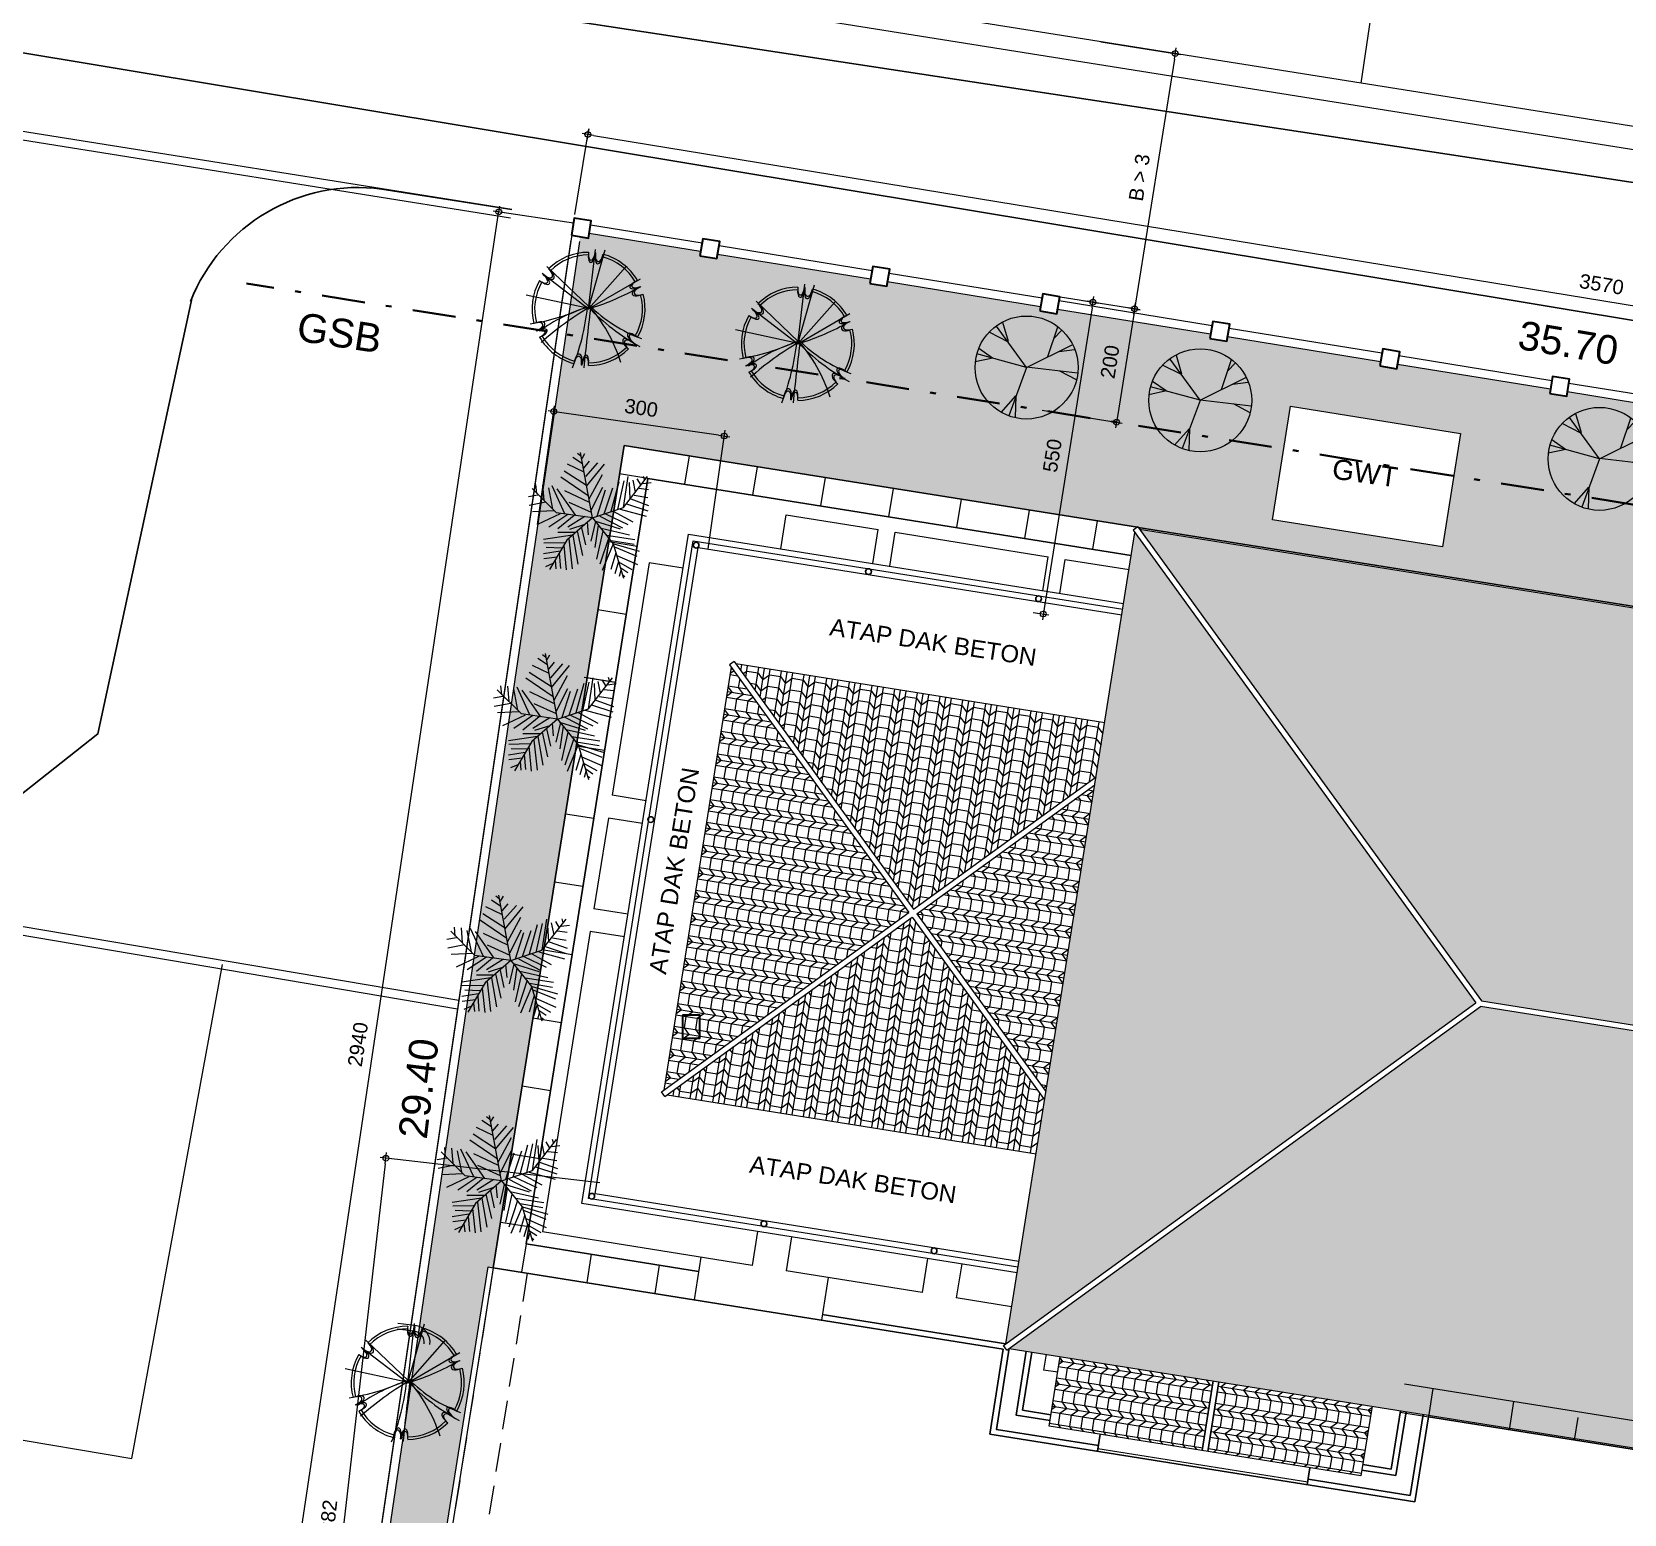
# Model space of a CAD drawing. Header units: millimetres. Extents: x -11 to 1625, y -267 to 195.
# Drawn here: x 1445.09 to 1472.83, y 126.99 to 152.81 of the extents above; entities that cross this region are included whole.
import ezdxf

# ---------------------------------------------------------------- set-up
doc = ezdxf.new("R2010")
doc.units = ezdxf.units.MM
doc.linetypes.add('DASHDOT', pattern=[1, 0.5, -0.25, 0, -0.25])
doc.linetypes.add('HIDDEN', pattern=[0.375, 0.25, -0.125])
for name, color, linetype, lineweight in [('ars', 11, 'Continuous', 5), ('atap', 7, 'Continuous', 20), ('batas jalan', 3, 'Continuous', 25), ('dinding', 5, 'Continuous', 15), ('GSB', 1, 'DASHDOT', 35), ('KOLOM', 1, 'Continuous', 30), ('lan', 7, 'Continuous', 15), ('line', 11, 'Continuous', 5), ('not', 7, 'Continuous', 20), ('PAGAR', 4, 'Continuous', 18), ('POHON', 84, 'Continuous', 0), ('SANITAIR', 4, 'Continuous', 5), ('u', 6, 'Continuous', 20)]:
    doc.layers.add(name, color=color, linetype=linetype, lineweight=lineweight)
doc.layers.add('REN.JALAN', color=6, linetype='Continuous')
doc.styles.add('ATTR', font='romans.shx', dxfattribs={"width": 0.8, "height": 1.735066})
doc.styles.get("Standard").update_dxf_attribs({"font": 'ARIALUNI.TTF'})
doc.dimstyles.new('SK100', dxfattribs={"dimtxt": 0.25, "dimasz": 0.1, "dimexe": 0.1, "dimexo": 0, "dimgap": 0.15, "dimtad": 1, "dimdec": 0, "dimlfac": 100, "dimzin": 12, "dimdsep": 46, "dimtxsty": 'Standard', "dimblk": 'BULAT', "dimcen": 0.1, "dimclrd": 256, "dimclre": 256, "dimclrt": 256, "dimadec": 0, "dimazin": 3, "dimtfac": 1, "dimtdec": 0, "dimtofl": 0, "dimtmove": 0, "dimatfit": 3, "dimldrblk": 'BULAT', "dimfxl": 0, "dimtolj": 1, "dimtzin": 0, "dimlwd": -1, "dimlwe": -1, "dimarcsym": 0})

# ---------------------------------------------------------------- blocks, each defined once
blk = doc.blocks.new('BULAT')
for p, q in [((-1, 0), (1, 0)), ((0, -1), (0, 1))]:
    blk.add_line(p, q)
blk.add_circle((0, 0), 0.5)
blk = doc.blocks.new('*D3382')
at = {"layer": 'Defpoints', "color": 0}
for p in [(1463.004, 148.191), (1462.689, 146.216), (1463.984, 146.009)]:
    blk.add_point(p, dxfattribs=at)
at = {"layer": 'u'}
for p, q in [((1463.004, 148.191), (1464.397, 147.969)), ((1464.283, 147.886), (1464, 146.108)), ((1462.689, 146.216), (1464.083, 145.994))]:
    blk.add_line(p, q, dxfattribs=at)
at = {"layer": 'u', "xscale": 0.1, "yscale": 0.1, "zscale": 0.1}
for p, rotation in [((1464.299, 147.984), 80.94625079325904), ((1463.984, 146.009), 260.946250793259)]:
    blk.add_blockref('BULAT', p, dxfattribs=dict(at, rotation=rotation))
at = {"layer": 'u', "insert": (1463.87, 147.061), "char_height": 0.25, "attachment_point": 5, "rotation": 80.9463}
blk.add_mtext('\\A1;200', dxfattribs=at)
blk = doc.blocks.new('*D3383')
at = {"layer": 'Defpoints', "color": 0}
for p in [(1463.712, 152.635), (1463.004, 148.191), (1464.299, 147.984)]:
    blk.add_point(p, dxfattribs=at)
at = {"layer": 'u'}
for p, q in [((1463.712, 152.635), (1465.106, 152.413)), ((1464.991, 152.33), (1464.314, 148.083)), ((1463.004, 148.191), (1464.397, 147.969))]:
    blk.add_line(p, q, dxfattribs=at)
at = {"layer": 'u', "xscale": 0.1, "yscale": 0.1, "zscale": 0.1}
for p, rotation in [((1465.007, 152.428), 80.9462507932576), ((1464.299, 147.984), 260.9462507932576)]:
    blk.add_blockref('BULAT', p, dxfattribs=dict(at, rotation=rotation))
at = {"layer": 'u', "insert": (1464.382, 150.27), "char_height": 0.25, "attachment_point": 5, "rotation": 80.9463}
blk.add_mtext('\\A1;B > 3', dxfattribs=at)
blk = doc.blocks.new('Tree Palm')
at = {"layer": 'POHON'}
for p, q in [((-0.10186, 0.5364), (-0.13084, 0.55962)), ((0, 0), (-0.105, 0.57)), ((-0.09099, 0.51782), (-0.06563, 0.55962)), ((-0.07288, 0.39707), (-0.21778, 0.46673)), ((-0.08737, 0.47138), (-0.17069, 0.52711)), ((-0.0765, 0.43423), (-0.02578, 0.4946)), ((-0.05839, 0.35992), (0.04667, 0.48067)), ((-0.05114, 0.27632), (0.10463, 0.46673)), ((-0.48585, 0.21131), (-0.49309, 0.29026)), ((-0.43513, 0.28561), (-0.42427, 0.15558)), ((-0.35544, 0.28097), (-0.24314, 0.03947)), ((-0.03665, 0.19273), (-0.27574, 0.35527)), ((-0.05114, 0.28097), (-0.24676, 0.40636)), ((-0.02941, 0.16486), (0.08652, 0.3785)), ((0.16259, 0.05805), (0.23142, 0.31348)), ((0.22055, 0.07198), (0.27489, 0.32277)), ((0.27, 0.09), (0.48, 0.36)), ((0.27127, 0.09056), (0.31112, 0.35992)), ((0.31836, 0.30883), (0.32561, 0.16486)), ((0.35096, 0.32741), (0.3727, 0.22524)), ((0.38719, 0.34134), (0.41979, 0.28561)), ((0.43791, 0.29954), (0.51036, 0.30883)), ((0.44153, 0.36456), (0.45239, 0.32741)), ((-0.47498, 0.19737), (-0.5583, 0.18344)), ((-0.315, 0.045), (-0.525, 0.255)), ((-0.38442, 0.26239), (-0.34819, 0.07663)), ((-0.14533, 0.0209), (-0.30834, 0.2531)), ((-0.24314, 0.23917), (-0.02941, 0.137)), ((-0.01129, 0.06734), (0.09014, 0.26704)), ((0.03942, 0.01625), (0.11187, 0.24381)), ((0.10101, 0.03483), (0.17708, 0.26239)), ((0.33285, 0.16486), (0.48862, 0.10913)), ((0.36183, 0.19737), (0.48137, 0.1788)), ((0.4053, 0.25775), (0.48862, 0.24846)), ((-0.40615, 0.137), (-0.55105, 0.10913)), ((-0.3337, 0.06269), (-0.52207, 0.0534)), ((-0.28299, 0.03483), (-0.4786, -0.05805)), ((-0.21416, 0.03018), (-0.38079, -0.08128)), ((0, 0), (-0.315, 0.045)), ((-0.15982, 0.0209), (-0.3011, -0.09521)), ((0, 0), (-0.225, -0.195)), ((-0.06563, 0.01161), (-0.21416, -0.08128)), ((-0.20691, 0.137), (-0.01129, 0.04876)), ((0, 0), (0.27, 0.09)), ((0, 0), (0.18, -0.225)), ((0.06478, 0.01625), (0.2604, -0.08592)), ((0.11187, 0.03483), (0.30749, -0.05805)), ((0.1807, 0.05805), (0.35096, -0.03483)), ((0.24229, 0.07663), (0.46688, 0.01625)), ((0.29662, 0.12307), (0.48137, 0.06269)), ((-0.15257, -0.12772), (-0.3011, -0.12772)), ((-0.06563, -0.05805), (-0.19967, -0.09985)), ((-0.13446, -0.11378), (-0.08737, -0.32741)), ((-0.09461, -0.08592), (-0.06201, -0.23453)), ((-0.04752, -0.03483), (-0.03665, -0.14629)), ((0.02493, -0.03019), (-0.01491, -0.20202)), ((0.01769, -0.02555), (0.24229, -0.09521)), ((0.05029, -0.0627), (0.02131, -0.25775)), ((0.09014, -0.11378), (0.0358, -0.35992)), ((0.07565, -0.09056), (0.32198, -0.14629)), ((-0.17431, -0.15094), (-0.42789, -0.18809)), ((-0.24314, -0.21596), (-0.42427, -0.2206)), ((-0.26849, -0.2624), (-0.40253, -0.25775)), ((-0.225, -0.195), (-0.375, -0.45)), ((-0.25038, -0.23918), (-0.22865, -0.45281)), ((-0.20691, -0.18345), (-0.17793, -0.44352)), ((-0.17069, -0.15094), (-0.12721, -0.40172)), ((0.14085, -0.16951), (0.06478, -0.40172)), ((0.1807, -0.22524), (0.08289, -0.45745)), ((0.12274, -0.15094), (0.36907, -0.18809)), ((0.16259, -0.19738), (0.36183, -0.22989)), ((0.18, -0.225), (0.27, -0.525)), ((0.18433, -0.22524), (0.4053, -0.29026)), ((0.19157, -0.25311), (0.38719, -0.33206)), ((-0.28299, -0.29026), (-0.42789, -0.31348)), ((-0.30834, -0.34135), (-0.42427, -0.35528)), ((-0.34457, -0.39708), (-0.40978, -0.42494)), ((-0.32646, -0.36921), (-0.31921, -0.44352)), ((-0.29023, -0.30884), (-0.27936, -0.43887)), ((0.20244, -0.30419), (0.15897, -0.44816)), ((0.2278, -0.3785), (0.19519, -0.48532)), ((0.21331, -0.32741), (0.39081, -0.40636)), ((0.2278, -0.38314), (0.34372, -0.44816)), ((0.24591, -0.45745), (0.23142, -0.50854)), ((0.24591, -0.43423), (0.30749, -0.47603)), ((0.26764, -0.49925), (0.28213, -0.50854))]:
    blk.add_line(p, q, dxfattribs=at)
at = {"layer": 'POHON', "style": 'ATTR', "width": 0.8, "flags": 9}
blk.add_attdef('ESTCODE', (0, 0), '', height=0.00000274, dxfattribs=at)
blk = doc.blocks.new('POH1')
for p, q in [((0.05, -0.21), (0.81, 6.36)), ((0.05, -0.21), (1.89, 6.3)), ((0.02, -0.21), (-5.08, 3.7)), ((0.13, 0.02), (-4.57, 4.49)), ((0.05, -0.21), (4.16, 4.43)), ((0.05, -0.21), (5.8, 3.13)), ((-0.06, -0.14), (-6.86, 1.32))]:
    blk.add_line(p, q)
for centre, radius, start, end in [((0.05, -0.21), 6.25, 90, 135.0227), ((0.05, -0.21), 5.96, 90, 135.0227), ((0.05, -0.21), 5.96, 82.7502, 83.2278), ((0.05, -0.21), 6.25, 82.7502, 83.2278), ((0.05, -0.21), 5.96, 30, 75.0227), ((0.05, -0.21), 6.25, 30, 75.0227), ((0.05, -0.21), 6.25, 142.7502, 143.2278), ((0.05, -0.21), 6.25, 150, 195.0227), ((0.05, -0.21), 5.96, 150, 195.0227), ((0.05, -0.21), 5.96, 142.7502, 143.2278), ((-7.08, 24.06), 25.29, 286.3556, 299.2634), ((0.05, -0.21), 5.96, 22.7502, 23.2278), ((0.05, -0.21), 6.25, 22.7502, 23.2278), ((-10.04, 21.28), 23.43, 278.8909, 295.051), ((5.31, -17.57), 18.35, 106.8033, 125.7765), ((-13.31, -11.55), 17.78, 17.8032, 41.5209), ((11.41, 11.39), 15.87, 224.9427, 249.6513), ((0.05, -0.21), 5.96, 330, 15.0227), ((0.05, -0.21), 6.25, 330, 15.0227), ((17.96, -30.23), 35.05, 120.5334, 131.3202), ((-25.72, 2.83), 25.82, 338.2739, 353.6202), ((297.19, -37.09), 299.21, 172.9262, 174.1748), ((17.56, 17.05), 24.47, 224.1559, 241.0585), ((0.05, -0.21), 6.25, 202.7502, 203.2278), ((0.05, -0.21), 5.96, 202.7502, 203.2278), ((0.05, -0.21), 6.25, 210, 255.0227), ((0.05, -0.21), 5.96, 210, 255.0227), ((0.05, -0.21), 5.96, 270, 315.0227), ((0.05, -0.21), 6.25, 270, 315.0227), ((0.05, -0.21), 5.96, 322.7502, 323.2278), ((0.05, -0.21), 6.25, 322.7502, 323.2278), ((0.05, -0.21), 6.25, 262.7502, 263.2278), ((0.05, -0.21), 5.96, 262.7502, 263.2278)]:
    blk.add_arc(centre, radius, start, end)
for centre, major_axis, ratio, start_param, end_param in [((0.41, 5.99), (-0.115, -0.809), 0.450725, 4.712389, 7.927948), ((0.39, 5.7), (-0.109, -0.771), 0.450725, 4.712389, 7.927948), ((1.19, 5.58), (-0.14, -0.794), 0.498328, 4.647864, 7.899063), ((1.24, 5.87), (-0.147, -0.833), 0.498328, 4.647864, 7.899063), ((-5.14, 3.21), (0.643, -0.504), 0.450725, 4.712389, 7.927948), ((-4.62, 3.86), (0.648, -0.544), 0.498328, 4.647864, 7.899063), ((-4.4, 3.67), (0.618, -0.518), 0.498328, 4.647864, 7.899063), ((-4.89, 3.05), (0.613, -0.48), 0.450725, 4.712389, 7.927948), ((5.34, 2.45), (-0.723, -0.291), 0.450725, 4.712389, 7.927948), ((5.6, 2.58), (-0.758, -0.305), 0.450725, 4.712389, 7.927948), ((5.63, 1.7), (-0.758, -0.276), 0.498328, 4.647864, 7.899063), ((5.9, 1.8), (-0.795, -0.29), 0.498328, 4.647864, 7.899063), ((-5.81, -2.21), (0.795, 0.29), 0.498328, 4.647864, 7.899063), ((-5.53, -2.11), (0.758, 0.276), 0.498328, 4.647864, 7.899063), ((-5.5, -2.99), (0.758, 0.305), 0.450725, 4.712389, 7.927948), ((-5.24, -2.86), (0.723, 0.291), 0.450725, 4.712389, 7.927948), ((4.49, -4.09), (-0.618, 0.518), 0.498328, 4.647864, 7.899063), ((4.99, -3.46), (-0.613, 0.48), 0.450725, 4.712389, 7.927948), ((5.23, -3.62), (-0.643, 0.504), 0.450725, 4.712389, 7.927948), ((-1.09, -5.99), (0.14, 0.794), 0.498328, 4.647864, 7.899063), ((4.71, -4.28), (-0.648, 0.544), 0.498328, 4.647864, 7.899063), ((-1.15, -6.28), (0.147, 0.833), 0.498328, 4.647864, 7.899063), ((-0.32, -6.4), (0.115, 0.809), 0.450725, 4.712389, 7.927948), ((-0.3, -6.11), (0.109, 0.771), 0.450725, 4.712389, 7.927948)]:
    blk.add_ellipse(centre, major_axis=major_axis, ratio=ratio, start_param=start_param, end_param=end_param)
blk.add_point((0.05, -0.21))
blk.add_point((0.05, -0.21))
blk = doc.blocks.new('Deciduous Tree 13 PV')
at = {"layer": 'POHON'}
for p, q in [((-0.271, 0.374), (-0.538, 0.509)), ((0.001, 0.001), (-0.438, 0.6)), ((-0.266, 0.38), (-0.347, 0.655)), ((0.311, 0.16), (0.454, 0.594)), ((0.401, 0.429), (0.511, 0.539)), ((-0.495, 0.136), (-0.695, 0.276)), ((0.001, 0.001), (0.664, 0.332)), ((0.473, 0.234), (0.697, 0.264)), ((-0.49, 0.136), (-0.748, 0.081)), ((0.001, 0.001), (-0.724, 0.197)), ((0, 0), (-0.261, -0.702)), ((0.001, 0.008), (0.74, -0.078)), ((0.478, -0.047), (0.721, -0.176)), ((-0.161, -0.414), (-0.376, -0.653)), ((-0.156, -0.414), (-0.166, -0.726))]:
    blk.add_line(p, q, dxfattribs=at)
blk.add_circle((0, 0), 0.75, dxfattribs=at)
at = {"layer": 'POHON', "style": 'ATTR', "width": 0.8, "flags": 9}
blk.add_attdef('ESTCODE', (0.001, 0.001), '', height=0.000003, rotation=180, dxfattribs=at)
blk = doc.blocks.new('*D3387')
at = {"layer": 'Defpoints', "color": 0}
for p in [(1454.545, 149.627), (1490.004, 145.253), (1489.776, 143.86)]:
    blk.add_point(p, dxfattribs=at)
at = {"layer": 'u'}
for p, q in [((1454.545, 149.627), (1454.789, 151.118)), ((1454.872, 151.004), (1489.906, 145.269)), ((1489.776, 143.86), (1490.021, 145.351))]:
    blk.add_line(p, q, dxfattribs=at)
at = {"layer": 'u', "xscale": 0.1, "yscale": 0.1, "zscale": 0.1}
for p, rotation in [((1454.773, 151.02), 170.7034993746678), ((1490.004, 145.253), 350.7034993746678)]:
    blk.add_blockref('BULAT', p, dxfattribs=dict(at, rotation=rotation))
at = {"layer": 'u', "insert": (1472.434, 148.41), "char_height": 0.25, "attachment_point": 5, "rotation": 350.7035}
blk.add_mtext('\\A1;3570', dxfattribs=at)
blk = doc.blocks.new('*D3378')
at = {"layer": 'Defpoints', "color": 0}
for p in [(1453.222, 149.671), (1454.521, 149.477), (1450.163, 120.399)]:
    blk.add_point(p, dxfattribs=at)
at = {"layer": 'u'}
for p, q in [((1448.879, 120.693), (1453.207, 149.572)), ((1454.521, 149.477), (1453.123, 149.686)), ((1450.163, 120.399), (1448.765, 120.609))]:
    blk.add_line(p, q, dxfattribs=at)
at = {"layer": 'u', "xscale": 0.1, "yscale": 0.1, "zscale": 0.1}
for p, rotation in [((1453.222, 149.671), 81.47708135882777), ((1448.864, 120.594), 261.4770813588278)]:
    blk.add_blockref('BULAT', p, dxfattribs=dict(at, rotation=rotation))
at = {"layer": 'u', "insert": (1450.768, 135.174), "char_height": 0.25, "attachment_point": 5, "rotation": 81.4771}
blk.add_mtext('\\A1;2940', dxfattribs=at)
blk = doc.blocks.new('*D3379')
at = {"layer": 'Defpoints', "color": 0}
for p in [(1462.993, 148.192), (1462.127, 142.761), (1462.707, 142.669)]:
    blk.add_point(p, dxfattribs=at)
at = {"layer": 'u'}
for p, q in [((1463.557, 148.001), (1462.723, 142.767)), ((1463.395, 148.128), (1463.671, 148.084)), ((1462.529, 142.697), (1462.806, 142.653))]:
    blk.add_line(p, q, dxfattribs=at)
at = {"layer": 'u', "xscale": 0.1, "yscale": 0.1, "zscale": 0.1}
for p, rotation in [((1463.573, 148.1), 80.94625079324592), ((1462.707, 142.669), 260.946250793246)]:
    blk.add_blockref('BULAT', p, dxfattribs=dict(at, rotation=rotation))
at = {"layer": 'u', "insert": (1462.866, 145.428), "char_height": 0.25, "attachment_point": 5, "rotation": 80.9463}
blk.add_mtext('\\A1;550', dxfattribs=at)
blk = doc.blocks.new('*D3391')
at = {"layer": 'Defpoints', "color": 0}
for p in [(1454.178, 146.194), (1453.897, 144.226), (1456.868, 143.802)]:
    blk.add_point(p, dxfattribs=at)
at = {"layer": 'u'}
for p, q in [((1453.897, 144.226), (1454.192, 146.293)), ((1457.05, 145.784), (1454.277, 146.18)), ((1456.868, 143.802), (1457.163, 145.868))]:
    blk.add_line(p, q, dxfattribs=at)
at = {"layer": 'u', "xscale": 0.1, "yscale": 0.1, "zscale": 0.1}
for p, rotation in [((1454.178, 146.194), 171.8667925089092), ((1457.149, 145.769), 351.8667925089092)]:
    blk.add_blockref('BULAT', p, dxfattribs=dict(at, rotation=rotation))
at = {"layer": 'u', "insert": (1455.703, 146.257), "char_height": 0.25, "attachment_point": 5, "rotation": 351.8668}
blk.add_mtext('\\A1;300', dxfattribs=at)
blk = doc.blocks.new('*D3392')
at = {"layer": 'Defpoints', "color": 0}
for p in [(1454.979, 132.761), (1449.783, 120.459), (1453.507, 120.028)]:
    blk.add_point(p, dxfattribs=at)
at = {"layer": 'u'}
for p, q in [((1454.979, 132.761), (1451.155, 133.203)), ((1451.243, 133.092), (1449.794, 120.558)), ((1453.507, 120.028), (1449.683, 120.47))]:
    blk.add_line(p, q, dxfattribs=at)
at = {"layer": 'u', "xscale": 0.1, "yscale": 0.1, "zscale": 0.1}
for p, rotation in [((1451.255, 133.192), 83.40635702926588), ((1449.783, 120.459), 263.4063570292658)]:
    blk.add_blockref('BULAT', p, dxfattribs=dict(at, rotation=rotation))
at = {"layer": 'u', "insert": (1450.243, 126.857), "char_height": 0.25, "attachment_point": 5, "rotation": 83.4064}
blk.add_mtext('\\A1;1282', dxfattribs=at)
blk = doc.blocks.new('K1')
at = {"layer": 'KOLOM'}
blk.add_lwpolyline([(0.2, 0.15), (-0.2, 0.15), (-0.2, -0.15), (0.2, -0.15), (0.2, 0.15)], dxfattribs=at)

msp = doc.modelspace()

# ---------------------------------------------------------------- hatches: boundary and pattern name
at = {"layer": 'ars'}
h = msp.add_hatch(dxfattribs=at)
h.set_pattern_fill('PLENTONG', color=256, scale=0.1, angle=260.94625079)
h.set_pattern_definition([(350.94625, (1356.54946, 273.36704), (0.0629444, 0.3950165), []), (350.94625, (1356.53373, 273.2683), (0.0629444, 0.3950165), []), (350.94625, (1356.518, 273.16954), (0.0629444, 0.3950165), []), (305.94625, (1356.54946, 273.36704), (0.19750823, -0.03147219), [0.14142136, -0.42426407]), (35.94625, (1356.51799, 273.16954), (-0.19750823, 0.03147219), [0.14142136, -0.42426407]), (260.94625, (1356.518, 273.16954), (0.19750823, -0.0314722), [0.2, -0.2])])
h.paths.add_polyline_path([(1464.3045288, 144.0870718), (1462.0535753, 129.9608903), (1470.2421428, 135.8985043)])
h = msp.add_hatch(dxfattribs=at)
h.set_pattern_fill('PLENTONG', color=256, scale=0.1, angle=170.94625079)
h.set_pattern_definition([(260.94625, (1356.6325, 273.25255), (0.3950165, -0.0629444), []), (260.94625, (1356.53373, 273.2683), (0.3950165, -0.0629444), []), (260.94625, (1356.43497, 273.28403), (0.3950165, -0.0629444), []), (215.94625, (1356.63248, 273.25255), (-0.03147219, -0.19750823), [0.14142136, -0.42426407]), (305.94625, (1356.43497, 273.28403), (0.03147219, 0.19750823), [0.14142136, -0.42426407]), (170.94625, (1356.43497, 273.28403), (-0.0314722, -0.19750823), [0.2, -0.2])])
h.paths.add_polyline_path([(1481.4742906, 141.422738), (1464.3854856, 144.1457744), (1470.3402932, 135.9334952), (1473.2620113, 135.4679304)])
h = msp.add_hatch(dxfattribs=at)
h.set_pattern_fill('PLENTONG', color=256, scale=0.1, angle=170.94625079)
h.set_pattern_definition([(260.94625, (1413.2265, 112.68104), (0.3950165, -0.0629444), []), (260.94625, (1413.12776, 112.69678), (0.3950165, -0.0629444), []), (260.94625, (1413.029, 112.7125), (0.3950165, -0.0629444), []), (215.94625, (1413.22651, 112.68104), (-0.0314722, -0.19750823), [0.1414214, -0.4242641]), (305.94625, (1413.029, 112.71252), (0.0314722, 0.19750823), [0.1414214, -0.4242641]), (170.94625, (1413.029, 112.71252), (-0.0314722, -0.1975082), [0.2, -0.2])])
h.paths.add_polyline_path([(1457.3517058, 141.8004875), (1460.447688, 137.5308163), (1463.6271847, 139.8363019), (1463.7770237, 140.7766374)])
h = msp.add_hatch(dxfattribs=at)
h.set_pattern_fill('PLENTONG', color=256, scale=0.1, angle=260.94625079)
h.set_pattern_definition([(350.94625, (1413.1435, 112.79553), (0.0629444, 0.3950165), []), (350.94625, (1413.12776, 112.69678), (0.0629444, 0.3950165), []), (350.94625, (1413.11202, 112.59803), (0.0629444, 0.3950165), []), (305.94625, (1413.1435, 112.79553), (0.19750823, -0.0314722), [0.1414214, -0.424264]), (35.94625, (1413.11202, 112.59803), (-0.19750823, 0.0314722), [0.1414214, -0.424264]), (260.94625, (1413.11202, 112.59803), (0.1975082, -0.0314722), [0.2, -0.2])])
h.paths.add_polyline_path([(1456.09706, 134.3761315), (1460.3667312, 137.4721137), (1457.270749, 141.7417849)])
h = msp.add_hatch(dxfattribs=at)
h.set_pattern_fill('PLENTONG', color=256, scale=0.1, angle=80.94625079)
h.set_pattern_definition([(170.94625, (1413.11202, 112.59803), (-0.0629444, -0.3950165), []), (170.94625, (1413.12776, 112.69678), (-0.0629444, -0.3950165), []), (170.94625, (1413.1435, 112.79553), (-0.0629444, -0.3950165), []), (125.94625, (1413.11202, 112.59803), (-0.19750823, 0.0314722), [0.1414214, -0.424264]), (215.94625, (1413.1435, 112.79553), (0.19750823, -0.0314722), [0.1414214, -0.424264]), (80.94625, (1413.1435, 112.79553), (-0.1975082, 0.0314722), [0.2, -0.2])])
h.paths.add_polyline_path([(1462.7531736, 134.3513196), (1463.6049305, 139.6966425), (1460.5063906, 137.4498595)])
h = msp.add_hatch(dxfattribs=at)
h.set_pattern_fill('PLENTONG', color=256, scale=0.1, angle=-9.05374921)
h.set_pattern_definition([(80.94625, (1413.029, 112.7125), (-0.3950165, 0.0629444), []), (80.94625, (1413.12776, 112.69678), (-0.3950165, 0.0629444), []), (80.94625, (1413.2265, 112.68104), (-0.3950165, 0.0629444), []), (35.94625, (1413.029, 112.71252), (0.0314722, 0.19750823), [0.1414214, -0.424264]), (125.94625, (1413.22651, 112.68104), (-0.0314722, -0.19750823), [0.1414214, -0.424264]), (350.94625, (1413.22651, 112.68104), (0.0314722, 0.1975082), [0.2, -0.2])])
h.paths.add_polyline_path([(1456.1557627, 134.2951747), (1462.5810805, 133.2713247), (1462.7309194, 134.2116602), (1460.4254338, 137.3911569)])
h = msp.add_hatch(dxfattribs=at)
h.set_pattern_fill('PLENTONG', color=256, scale=0.1, angle=-9.05374921)
h.set_pattern_definition([(80.94625, (1356.43497, 273.28403), (-0.3950165, 0.0629444), []), (80.94625, (1356.53373, 273.2683), (-0.3950165, 0.0629444), []), (80.94625, (1356.6325, 273.25255), (-0.3950165, 0.0629444), []), (35.94625, (1356.43497, 273.28403), (0.03147219, 0.19750823), [0.14142136, -0.42426407]), (125.94625, (1356.63248, 273.25255), (-0.03147219, -0.19750823), [0.14142136, -0.42426407]), (350.94625, (1356.63248, 273.25255), (0.03147219, 0.19750823), [0.2, -0.2])])
h.paths.add_polyline_path([(1479.2010828, 127.1568971), (1473.2462753, 135.3691763), (1470.3245571, 135.8347411), (1462.1122779, 129.8799335)])
h = msp.add_hatch(dxfattribs=at)
h.set_pattern_fill('PLENTONG', color=256, scale=0.1, angle=260.94625079)
h.set_pattern_definition([(350.946, (1467.94944, 130.5932), (0.062944, 0.395016), []), (350.946, (1467.9337, 130.49443), (0.062944, 0.395016), []), (350.946, (1467.91797, 130.39568), (0.062944, 0.395016), []), (305.9463, (1467.94944, 130.59319), (0.1975082, -0.0314722), [0.141421, -0.424264]), (35.9463, (1467.91797, 130.39568), (-0.1975082, 0.0314722), [0.141421, -0.424264]), (260.9463, (1467.91797, 130.39568), (0.197508, -0.031472), [0.2, -0.2])])
h.paths.add_polyline_path([(1465.6695975, 129.3130881), (1463.0032364, 129.7379627), (1462.8101403, 128.5261603), (1465.4765014, 128.1012858)])
h = msp.add_hatch(dxfattribs=at)
h.set_pattern_fill('PLENTONG', color=256, scale=0.1, angle=80.94625079)
h.set_pattern_definition([(170.946, (1467.91797, 130.39568), (-0.062944, -0.395016), []), (170.946, (1467.9337, 130.49443), (-0.062944, -0.395016), []), (170.946, (1467.94944, 130.5932), (-0.062944, -0.395016), []), (125.9463, (1467.91797, 130.39568), (-0.197508, 0.031472), [0.141421, -0.424264]), (215.9463, (1467.94944, 130.59319), (0.197508, -0.031472), [0.141421, -0.424264]), (80.946, (1467.94944, 130.59319), (-0.197508, 0.031472), [0.2, -0.2])])
h.paths.add_polyline_path([(1468.4347127, 128.8724774), (1465.7683516, 129.297352), (1465.5752555, 128.0855497), (1468.2416166, 127.6606751)])
at = {"layer": 'POHON'}
h = msp.add_hatch(dxfattribs=at)
h.set_pattern_fill('GRASS', color=91, scale=0.01, style=0)
h.set_pattern_definition([(90, (1450.41415, 116.6156), (-0.179605, 0.179605), [0.047625, -0.311585]), (45, (1450.41415, 116.6156), (-0.1796051, 0.1796051), [0.047625, -0.206375]), (135, (1450.41415, 116.6156), (-0.1796051, -0.1796051), [0.047625, -0.206375])])
h.paths.add_polyline_path([(1479.3075624, 127.2036166), (1485.3701757, 126.0466375), (1483.6009731, 116.7759511), (1483.8014868, 116.7527734), (1483.7928748, 116.6782695), (1484.3350637, 116.615597), (1484.3442285, 116.6948837), (1484.5140305, 116.675256), (1489.5792637, 143.5927092), (1489.4249642, 143.6225367), (1489.4377476, 143.6886657), (1486.6494427, 144.1397875), (1486.6374642, 144.0657502), (1486.3413152, 144.1136644), (1486.3532937, 144.1877016), (1483.6879527, 144.618929), (1483.6759741, 144.5448918), (1483.3798251, 144.5928059), (1483.3918037, 144.6668432), (1480.7264626, 145.0980706), (1480.7144841, 145.0240333), (1480.4183351, 145.0719475), (1480.4303136, 145.1459847), (1477.7649725, 145.5772121), (1477.752994, 145.5031749), (1477.456845, 145.551089), (1477.4688235, 145.6251263), (1474.8034825, 146.0563537), (1474.7915039, 145.9823164), (1474.4953549, 146.0302306), (1474.5073335, 146.1042678), (1471.8419924, 146.5354952), (1471.8300139, 146.4614579), (1471.5338649, 146.5093721), (1471.5458434, 146.5834094), (1468.8805024, 147.0146367), (1468.8685238, 146.9405995), (1468.5723748, 146.9885136), (1468.5843534, 147.0625509), (1465.9190123, 147.4937783), (1465.9070338, 147.419741), (1465.6108848, 147.4676552), (1465.6228633, 147.5416924), (1462.9575222, 147.9729198), (1462.9455437, 147.8988826), (1462.6493947, 147.9467967), (1462.6613732, 148.020834), (1459.9960322, 148.4520614), (1459.9840536, 148.3780241), (1459.6879046, 148.4259383), (1459.6998832, 148.4999755), (1457.0345421, 148.9312029), (1457.0225636, 148.8571657), (1456.7264146, 148.9050798), (1456.7383931, 148.9791171), (1454.795185, 149.2935101), (1454.7827846, 149.2168655), (1454.637778, 149.2403262), (1450.4141456, 120.609181), (1450.5678353, 120.5914358), (1450.5595502, 120.5197597), (1451.1078029, 120.4563864), (1451.1164149, 120.5308903), (1451.315092, 120.5079249), (1453.0343351, 131.297867), (1453.1235618, 131.2848192), (1455.4052956, 145.6041659), (1481.5751362, 141.4341008)])
h.paths.add_polyline_path([(1467.0156648, 146.2856376), (1466.7009429, 144.3105553), (1469.6635664, 143.8384724), (1469.9782883, 145.8135547)], flags=16)
h.paths.add_polyline_path([(1474.915994, 145.02675), (1474.6012721, 143.0516677), (1477.5638956, 142.5795849), (1477.8786175, 144.5546672)], flags=16)
h.paths.add_polyline_path([(1479.5906737, 128.9613199), (1479.3117518, 127.2109051), (1482.2743752, 126.7388223), (1482.5543458, 128.4958174)], flags=16)

# ---------------------------------------------------------------- linework, layer by layer
for p, q in [((1453.1235618, 131.2848192), (1455.4052956, 145.6041659)), ((1455.4052956, 145.6041659), (1464.3466719, 144.1793914)), ((1453.6960129, 131.6999093), (1455.8203857, 145.0317149)), ((1455.8203857, 145.0317149), (1464.2412384, 143.6898838)), ((1464.3629957, 144.1767903), (1481.5053065, 141.4452279)), ((1464.3876571, 144.1454284), (1464.3919201, 144.1721813)), ((1456.7030757, 131.2207452), (1453.6960129, 131.6999093)), ((1462.0114322, 129.8685707), (1453.1235618, 131.2848192)), ((1461.7753908, 128.3872589), (1462.0114322, 129.8685707)), ((1462.3478419, 128.802349), (1462.5094658, 129.8166431)), ((1465.4765014, 128.1012858), (1465.6695975, 129.3130881)), ((1465.5752555, 128.0855497), (1465.7683516, 129.297352)), ((1462.8416125, 128.7236686), (1462.3478419, 128.802349)), ((1468.9284833, 128.793797), (1468.7668594, 127.7795029)), ((1469.0272374, 128.7780609), (1468.8498774, 127.6650127)), ((1469.3234998, 128.7308526), (1469.0989315, 127.321542)), ((1469.4179909, 128.6883636), (1469.1819495, 127.2070518)), ((1479.2235727, 127.1258812), (1469.4179909, 128.6883636)), ((1469.1819495, 127.2070518), (1461.7753908, 128.3872589)), ((1463.6989273, 128.3845355), (1463.651719, 128.0882731)), ((1467.3528296, 127.8023), (1467.3056213, 127.5060376)), ((1468.8498774, 127.6650127), (1468.2573527, 127.7594292)), ((1468.7668594, 127.7795029), (1468.2730888, 127.8581833)), ((1469.0989315, 127.321542), (1467.3213574, 127.6047917))]:
    msp.add_line(p, q)
for points in [[(1462.0560927, 129.9627158), (1458.8571612, 130.4724534)], [(1463.6674551, 128.1870272), (1461.889881, 128.4702769), (1462.1147954, 129.881759)], [(1462.8258764, 128.6249144), (1462.2333517, 128.719331), (1462.4107117, 129.8323792)]]:
    msp.add_lwpolyline(points)
for centre in [(1456.6592626, 143.867295), (1459.6625664, 143.4068619), (1462.6251899, 142.934779), (1455.8680631, 139.0886196), (1454.840915, 132.5300895), (1457.8414011, 132.0519734), (1460.8040245, 131.5798905)]:
    msp.add_circle(centre, 0.05)
at = {"layer": 'ars'}
for p, q in [((1456.4628637, 144.9293384), (1456.5415441, 145.423109)), ((1456.4628637, 144.9293384), (1456.5415441, 145.423109)), ((1456.4628637, 144.9293384), (1456.5415441, 145.423109)), ((1455.8203857, 145.0317149), (1455.3266151, 145.1103953)), ((1455.8203857, 145.0317149), (1455.3266151, 145.1103953)), ((1455.8203857, 145.0317149), (1455.3266151, 145.1103953)), ((1457.647913, 144.7405053), (1457.7265935, 145.2342759)), ((1457.647913, 144.7405053), (1457.7265935, 145.2342759)), ((1457.647913, 144.7405053), (1457.7265935, 145.2342759)), ((1458.8329624, 144.5516722), (1458.9116429, 145.0454427)), ((1458.8329624, 144.5516722), (1458.9116429, 145.0454427)), ((1458.8329624, 144.5516722), (1458.9116429, 145.0454427)), ((1460.0180118, 144.362839), (1460.0966923, 144.8566096)), ((1460.0180118, 144.362839), (1460.0966923, 144.8566096)), ((1460.0180118, 144.362839), (1460.0966923, 144.8566096)), ((1461.2030612, 144.1740059), (1461.2817417, 144.6677765)), ((1461.2030612, 144.1740059), (1461.2817417, 144.6677765)), ((1461.2030612, 144.1740059), (1461.2817417, 144.6677765)), ((1462.3881106, 143.9851728), (1462.4667911, 144.4789433)), ((1462.3881106, 143.9851728), (1462.4667911, 144.4789433)), ((1462.3881106, 143.9851728), (1462.4667911, 144.4789433)), ((1463.57316, 143.7963396), (1463.6518405, 144.2901102)), ((1463.57316, 143.7963396), (1463.6518405, 144.2901102)), ((1463.57316, 143.7963396), (1463.6518405, 144.2901102)), ((1455.6315526, 143.8466655), (1455.137782, 143.925346)), ((1455.6315526, 143.8466655), (1455.137782, 143.925346)), ((1455.6315526, 143.8466655), (1455.137782, 143.925346)), ((1455.4427194, 142.6616161), (1454.9489488, 142.7402966)), ((1455.4427194, 142.6616161), (1454.9489488, 142.7402966)), ((1455.4427194, 142.6616161), (1454.9489488, 142.7402966)), ((1455.2050854, 141.4843429), (1454.7113149, 141.5630234)), ((1455.2050854, 141.4843429), (1454.7113149, 141.5630234)), ((1455.2538863, 141.4765667), (1454.7601157, 141.5552472)), ((1455.0650531, 140.2915173), (1454.5712826, 140.3701978)), ((1455.0650531, 140.2915173), (1454.5712826, 140.3701978)), ((1455.0650531, 140.2915173), (1454.5712826, 140.3701978)), ((1454.87622, 139.1064679), (1454.3824494, 139.1851484)), ((1454.87622, 139.1064679), (1454.3824494, 139.1851484)), ((1454.87622, 139.1064679), (1454.3824494, 139.1851484)), ((1454.6873869, 137.9214186), (1454.1936163, 138.000099)), ((1454.6873869, 137.9214186), (1454.1936163, 138.000099)), ((1454.4985537, 136.7363692), (1454.0047832, 136.8150496)), ((1454.4985537, 136.7363692), (1454.0047832, 136.8150496)), ((1454.3097206, 135.5513198), (1453.81595, 135.6300003)), ((1454.3097206, 135.5513198), (1453.81595, 135.6300003)), ((1454.1208875, 134.3662704), (1453.6271169, 134.4449509)), ((1454.1208875, 134.3662704), (1453.6271169, 134.4449509)), ((1453.9320543, 133.181221), (1453.4382837, 133.2599015)), ((1453.9320543, 133.181221), (1453.4382837, 133.2599015)), ((1453.7432212, 131.9961716), (1453.2494506, 132.0748521)), ((1453.7432212, 131.9961716), (1453.2494506, 132.0748521)), ((1453.6960129, 131.6999093), (1453.6173324, 131.2061387)), ((1453.6960129, 131.6999093), (1453.6173324, 131.2061387)), ((1454.8322615, 131.5188524), (1454.753581, 131.0250818)), ((1454.8322615, 131.5188524), (1454.753581, 131.0250818)), ((1454.8322615, 131.5188524), (1454.753581, 131.0250818)), ((1456.0173108, 131.3300192), (1455.9386304, 130.8362487)), ((1456.0173108, 131.3300192), (1455.9386304, 130.8362487)), ((1456.0173108, 131.3300192), (1455.9386304, 130.8362487)), ((1469.4966714, 129.1821341), (1469.4179909, 128.6883636)), ((1468.9242203, 128.767044), (1469.4179909, 128.6883636)), ((1470.9004602, 128.9584457), (1470.8217797, 128.4646751)), ((1472.0209726, 128.6786347), (1471.9580283, 128.2836182))]:
    msp.add_line(p, q, dxfattribs=at)
at = {"layer": 'atap', "linetype": 'Continuous'}
for p, q in [((1462.0535753, 129.9608903), (1464.3045288, 144.0870718)), ((1464.3561343, 144.1862528), (1464.2751775, 144.1275502)), ((1464.2751775, 144.1275502), (1470.2421428, 135.8985043)), ((1464.3561343, 144.1862528), (1470.3402932, 135.9334952)), ((1464.3854856, 144.1457744), (1481.4742906, 141.422738)), ((1457.3223545, 141.8409659), (1457.2413977, 141.7822633)), ((1457.2413977, 141.7822633), (1460.3667312, 137.4721137)), ((1457.3223545, 141.8409659), (1460.447688, 137.5308163)), ((1460.447688, 137.5308163), (1463.6271847, 139.8363019)), ((1460.5063906, 137.4498595), (1463.6049305, 139.6966425)), ((1456.0565816, 134.3467802), (1460.3667312, 137.4721137)), ((1456.1152842, 134.2658234), (1460.4254338, 137.3911569)), ((1460.4254338, 137.3911569), (1462.7309194, 134.2116602)), ((1460.5063906, 137.4498595), (1462.7531736, 134.3513196)), ((1470.3402932, 135.9334952), (1473.2620113, 135.4679304)), ((1462.0130969, 129.931539), (1470.2421428, 135.8985043)), ((1462.0717995, 129.8505822), (1470.3245571, 135.8347411)), ((1473.2462753, 135.3691763), (1470.3245571, 135.8347411)), ((1462.0717995, 129.8505822), (1462.0130969, 129.931539)), ((1462.1122779, 129.8799335), (1479.2010828, 127.1568971))]:
    msp.add_line(p, q, dxfattribs=at)
at = {"layer": 'atap'}
msp.add_line((1456.1152842, 134.2658234), (1456.0565816, 134.3467802), dxfattribs=at)
at = {"layer": 'atap', "linetype": 'Continuous'}
for points in [[(1463.7770237, 140.7766374), (1457.3517058, 141.8004875)], [(1457.270749, 141.7417849), (1456.09706, 134.3761315)], [(1456.1557627, 134.2951747), (1462.5810805, 133.2713247)]]:
    msp.add_lwpolyline(points, dxfattribs=at)
at = {"layer": 'batas jalan'}
for p, q in [((1509.5628843, 141.6961127), (1435.8233847, 153.9564217)), ((1503.58881, 145.5220929), (1454.6069366, 152.9787742))]:
    msp.add_line(p, q, dxfattribs=at)
at = {"layer": 'dinding'}
for p, q in [((1454.6691797, 132.4055625), (1456.5260389, 144.0585481)), ((1456.5260389, 144.0585481), (1464.1074816, 142.8504739)), ((1454.7836699, 132.4885805), (1456.6090569, 143.9440579)), ((1456.6090569, 143.9440579), (1464.0917455, 142.7517197)), ((1462.2506225, 131.1974882), (1454.6691797, 132.4055625)), ((1462.2663586, 131.2962424), (1454.7836699, 132.4885805))]:
    msp.add_line(p, q, dxfattribs=at)
at = {"layer": 'GSB', "ltscale": 1.5}
msp.add_line((1496.70685, 140.7949975), (1448.8246496, 148.424845), dxfattribs=at)
at = {"layer": 'KOLOM'}
for points in [[(1454.4866356, 149.2647797), (1454.7827846, 149.2168655), (1454.8306987, 149.5130145), (1454.5345497, 149.5609287)], [(1456.7264146, 148.9050798), (1457.0225636, 148.8571657), (1457.0704777, 149.1533147), (1456.7743287, 149.2012288)], [(1459.6879046, 148.4259383), (1459.9840536, 148.3780241), (1460.0319678, 148.6741731), (1459.7358188, 148.7220873)], [(1462.6493947, 147.9467967), (1462.9455437, 147.8988826), (1462.9934579, 148.1950316), (1462.6973089, 148.2429457)], [(1465.6108848, 147.4676552), (1465.9070338, 147.419741), (1465.9549479, 147.71589), (1465.6587989, 147.7638042)], [(1468.5723748, 146.9885136), (1468.8685238, 146.9405995), (1468.916438, 147.2367485), (1468.620289, 147.2846627)], [(1471.5338649, 146.5093721), (1471.8300139, 146.4614579), (1471.877928, 146.757607), (1471.581779, 146.8055211)]]:
    msp.add_lwpolyline(points, close=True, dxfattribs=at)
at = {"layer": 'lan'}
for p, q in [((1458.1357309, 143.8020497), (1458.2301475, 144.3945744)), ((1458.2301475, 144.3945744), (1459.8299642, 144.1396497)), ((1459.7355476, 143.547125), (1459.8299642, 144.1396497)), ((1460.03181, 143.4999167), (1460.1262265, 144.0924414)), ((1460.1262265, 144.0924414), (1462.7925876, 143.6675669)), ((1455.8390976, 143.56044), (1455.1939177, 139.5115212)), ((1456.4316223, 143.4660234), (1455.8390976, 143.56044)), ((1462.6981711, 143.0750422), (1462.7925876, 143.6675669)), ((1462.9944334, 143.0278339), (1463.08885, 143.6203586)), ((1463.08885, 143.6203586), (1464.2018982, 143.4429986)), ((1455.7864424, 139.4171047), (1455.1939177, 139.5115212)), ((1455.1309733, 139.1165048), (1454.8791958, 137.5364389)), ((1455.723498, 139.0220882), (1455.1309733, 139.1165048)), ((1455.4717205, 137.4420224), (1454.8791958, 137.5364389)), ((1454.8162514, 137.1414225), (1453.9822384, 131.9074543)), ((1455.4087761, 137.0470059), (1454.8162514, 137.1414225)), ((1457.6361407, 131.3252188), (1453.9822384, 131.9074543)), ((1457.7305573, 131.9177435), (1457.6361407, 131.3252188)), ((1458.323082, 131.823327), (1458.2286654, 131.2308023)), ((1456.742416, 131.4676305), (1456.6243952, 130.7269746)), ((1460.5987642, 130.853136), (1458.2286654, 131.2308023)), ((1460.6931807, 131.4456607), (1460.5987642, 130.853136)), ((1461.2857054, 131.3512441), (1461.1912889, 130.7587194)), ((1458.9594458, 131.1143552), (1458.8414251, 130.3736993)), ((1462.1562059, 130.6049635), (1461.1912889, 130.7587194)), ((1462.7563511, 129.7773029), (1462.7127479, 129.5036647)), ((1462.8101403, 128.5261603), (1463.0032364, 129.7379627)), ((1462.9596332, 129.4643244), (1462.7127479, 129.5036647)), ((1468.4347127, 128.8724774), (1468.2416166, 127.6606751)), ((1468.2416166, 127.6606751), (1462.8101403, 128.5261603)), ((1463.6595871, 128.1376502), (1467.3134893, 127.5554147))]:
    msp.add_line(p, q, dxfattribs=at)
at = {"layer": 'lan', "linetype": 'HIDDEN', "ltscale": 2}
for p, q in [((1453.1235618, 131.2848192), (1451.3885945, 120.2729305)), ((1453.7162507, 131.1914387), (1451.9812834, 120.17955))]:
    msp.add_line(p, q, dxfattribs=at)
at = {"layer": 'lan'}
msp.add_lwpolyline([(1467.0156648, 146.2856376), (1469.9782883, 145.8135547), (1469.6635664, 143.8384724), (1466.7009429, 144.3105553)], close=True, dxfattribs=at)
at = {"layer": 'line'}
for p, q in [((1468.244139, 151.912427), (1470.2852995, 165.7231267)), ((1517.6790472, 144.0351614), (1454.7551972, 154.0618389)), ((1517.6267222, 143.6384528), (1454.3886951, 153.7151932)), ((1446.8304246, 127.9612545), (1448.4101163, 136.5650236)), ((1437.6896833, 129.5087895), (1446.8304246, 127.9612545))]:
    msp.add_line(p, q, dxfattribs=at)
at = {"layer": 'PAGAR'}
for p, q in [((1453.4493384, 149.7132267), (1435.9152541, 152.5072167)), ((1453.4257342, 149.5650955), (1436.0399021, 152.3354621)), ((1456.7383931, 148.9791171), (1454.795185, 149.2935101)), ((1456.7623502, 149.1271916), (1454.819142, 149.4415846)), ((1454.4772188, 149.179752), (1450.2651377, 120.6264051)), ((1454.6253599, 149.1561462), (1450.4141456, 120.609181)), ((1459.7238403, 148.64805), (1457.0584992, 149.0792774)), ((1459.6998832, 148.4999755), (1457.0345421, 148.9312029)), ((1462.6613732, 148.020834), (1459.9960322, 148.4520614)), ((1462.6853303, 148.1689085), (1460.0199893, 148.6001359)), ((1465.6228633, 147.5416924), (1462.9575222, 147.9729198)), ((1465.6468204, 147.6897669), (1462.9814793, 148.1209943)), ((1468.6083104, 147.2106254), (1465.9429694, 147.6418528)), ((1468.5843534, 147.0625509), (1465.9190123, 147.4937783)), ((1471.5698005, 146.7314839), (1468.9044594, 147.1627112)), ((1471.5458434, 146.5834094), (1468.8805024, 147.0146367)), ((1474.5073335, 146.1042678), (1471.8419924, 146.5354952)), ((1474.5312906, 146.2523423), (1471.8659495, 146.6835697)), ((1437.3972494, 138.5055782), (1452.5248006, 135.9444714)), ((1437.5180686, 138.3329889), (1452.5029051, 135.7960438)), ((1451.747668, 130.1798779), (1451.4496317, 130.2141471)), ((1451.7590911, 130.2792233), (1451.4610548, 130.3134925))]:
    msp.add_line(p, q, dxfattribs=at)
msp.add_lwpolyline([(1453.1235436, 131.284707), (1451.4144306, 120.4964422), (1451.315092, 120.5079249), (1453.0343351, 131.297867), (1453.1235436, 131.284707)], dxfattribs=at)
for radius in [0.2, 0.3]:
    msp.add_arc((1451.7248218, 129.981187), radius, 353.44074308, 83.44074308, dxfattribs=at)
at = {"layer": 'REN.JALAN'}
msp.add_line((1451.1823268, 150.0700716), (1453.4493384, 149.7132267), dxfattribs=at)
msp.add_lwpolyline([(1447.8768509, 148.1852555), (1446.2367322, 140.5804747), (1442.2041495, 137.4011133), (1440.3206004, 124.7670987)], dxfattribs=at)
msp.add_arc((1450.7755081, 146.945761), 3.1506853, 82.5812178, 158.24018249, dxfattribs=at)
at = {"layer": 'SANITAIR'}
msp.add_lwpolyline([(1462.2820947, 131.3949965), (1454.8981601, 132.5715985), (1456.6920749, 143.8295677), (1464.0760095, 142.6529656)], dxfattribs=at)
at = {"layer": 'u'}
for points in [[(1454.5210028, 149.47656), (1450.2651377, 120.6264051)], [(1469.0029008, 129.2608146), (1477.7179515, 127.8721042)]]:
    msp.add_lwpolyline(points, dxfattribs=at)

# ---------------------------------------------------------------- block references
at = {"layer": 'KOLOM', "rotation": 90}
msp.add_blockref('K1', (1456.5715575, 135.4812855), dxfattribs=at)
at = {"layer": 'POHON'}
for name, p, xscale, yscale, zscale in [('POH1', (1454.7771742, 148.0152818), 0.157610670999913, 0.157610670999913, 0.157610670999913), ('POH1', (1458.4240534, 147.4082035), 0.157610670999913, 0.157610670999913, 0.157610670999913), ('Deciduous Tree 13 PV', (1462.4166222, 146.9616331), 1.195661951756673, 1.195661951756673, 1.195661951756673), ('Deciduous Tree 13 PV', (1465.4414615, 146.39002), 1.195661951756673, 1.195661951756673, 1.195661951756673), ('Deciduous Tree 13 PV', (1472.3993891, 145.3709169), 1.195661951756673, 1.195661951756673, 1.195661951756673), ('Tree Palm', (1454.8541952, 144.3422295), 2, 2, 2), ('Tree Palm', (1454.2443287, 140.8395451), 2, 2, 2), ('Tree Palm', (1453.43405, 136.6334971), 2, 2, 2), ('Tree Palm', (1453.267042, 132.7958346), 2, 2, 2), ('POH1', (1451.6272536, 129.3141356), 0.157610670999913, 0.157610670999913, 0.157610670999913)]:
    msp.add_blockref(name, p, dxfattribs=dict(at, xscale=xscale, yscale=yscale, zscale=zscale))

# ---------------------------------------------------------------- texts
at = {"layer": 'not'}
for s, width, insert, char_height, attachment_point, rotation in [('\\pi1.9254;GSB', 5.253610777, (1447.8533927, 148.2234591), 0.5, 1, 351.16673645), ('\\pi0.25231;35.70', 2.190504275, (1470.7008272, 147.3263077), 0.5, 7, 350.36538201), ('\\pi0.054243;GWT', 1.212920395, (1467.7173783, 145.3847317), 0.35, 1, 352.04526634), ('\\pi0.4485;ATAP DAK BETON', 4.496387274, (1458.5706732, 142.663584), 0.3, 1, 351.46740779), ('\\pi0.4485;ATAP DAK BETON', 4.496387274, (1455.7652385, 135.986413), 0.3, 1, 80.79660422), ('\\pi0.24771;29.40', 2.190504275, (1451.9420007, 133.2626988), 0.5, 7, 83.05882004), ('\\pi0.4485;ATAP DAK BETON', 4.496387274, (1457.1754425, 133.3068315), 0.3, 1, 351.46740779)]:
    msp.add_mtext_dynamic_manual_height_columns(s, width=width, gutter_width=12.5, heights=[0], dxfattribs=dict(at, insert=insert, char_height=char_height, attachment_point=attachment_point, rotation=rotation))

# ---------------------------------------------------------------- dimensions: what is measured, and where the dimension line sits
at = {"layer": 'u'}
dim = msp.add_linear_dim(base=(1464.2987314, 147.9843407), p1=(1463.7117915, 152.6346394), p2=(1463.0036672, 148.1907042), angle=260.94625079, text='B > 3', dimstyle='SK100', dxfattribs=at)
dim.commit()
dim.dimension.update_dxf_attribs({"geometry": '*D3383', "text_midpoint": (1464.6560539, 150.2267689), "dimtype": 161})
for p1, p2, distance, picture, middle in [((1454.5450234, 149.6273031), (1489.77645, 143.8601452), 1.4109062, '*D3387', (1472.4335248, 148.4101796)), ((1450.1634504, 120.3990648), (1454.5210028, 149.47656), 1.3135864, '*D3378', (1450.7684851, 135.1736532)), ((1456.8679228, 143.801547), (1453.8969952, 144.2261295), -1.9878879, '*D3391', (1455.7029871, 146.2566666)), ((1454.9790094, 132.7612387), (1453.5071599, 120.0280423), -3.7492462, '*D3392', (1450.2427463, 126.8570456))]:
    dim = msp.add_aligned_dim(p1=p1, p2=p2, distance=distance, dimstyle='SK100', dxfattribs=at)
    dim.commit()
    dim.dimension.update_dxf_attribs({"geometry": picture, "text_midpoint": middle})
dim = msp.add_aligned_dim(p1=(1462.9929555, 148.1924111), p2=(1462.1274703, 142.7609348), distance=0.586957, dimstyle='SK100', override={"dimfxlon": 1, "dimarcsym": 1}, dxfattribs=at)
dim.commit()
dim.dimension.update_dxf_attribs({"geometry": '*D3379', "text_midpoint": (1462.8655887, 145.4280125)})
dim = msp.add_linear_dim(base=(1463.9840095, 146.0092584), p1=(1463.0036672, 148.1907042), p2=(1462.6889453, 146.2156219), angle=260.94625079, dimstyle='SK100', dxfattribs=at)
dim.commit()
dim.dimension.update_dxf_attribs({"geometry": '*D3382', "text_midpoint": (1464.1446308, 147.0172601), "dimtype": 161})

doc.saveas('drawing.dxf')
